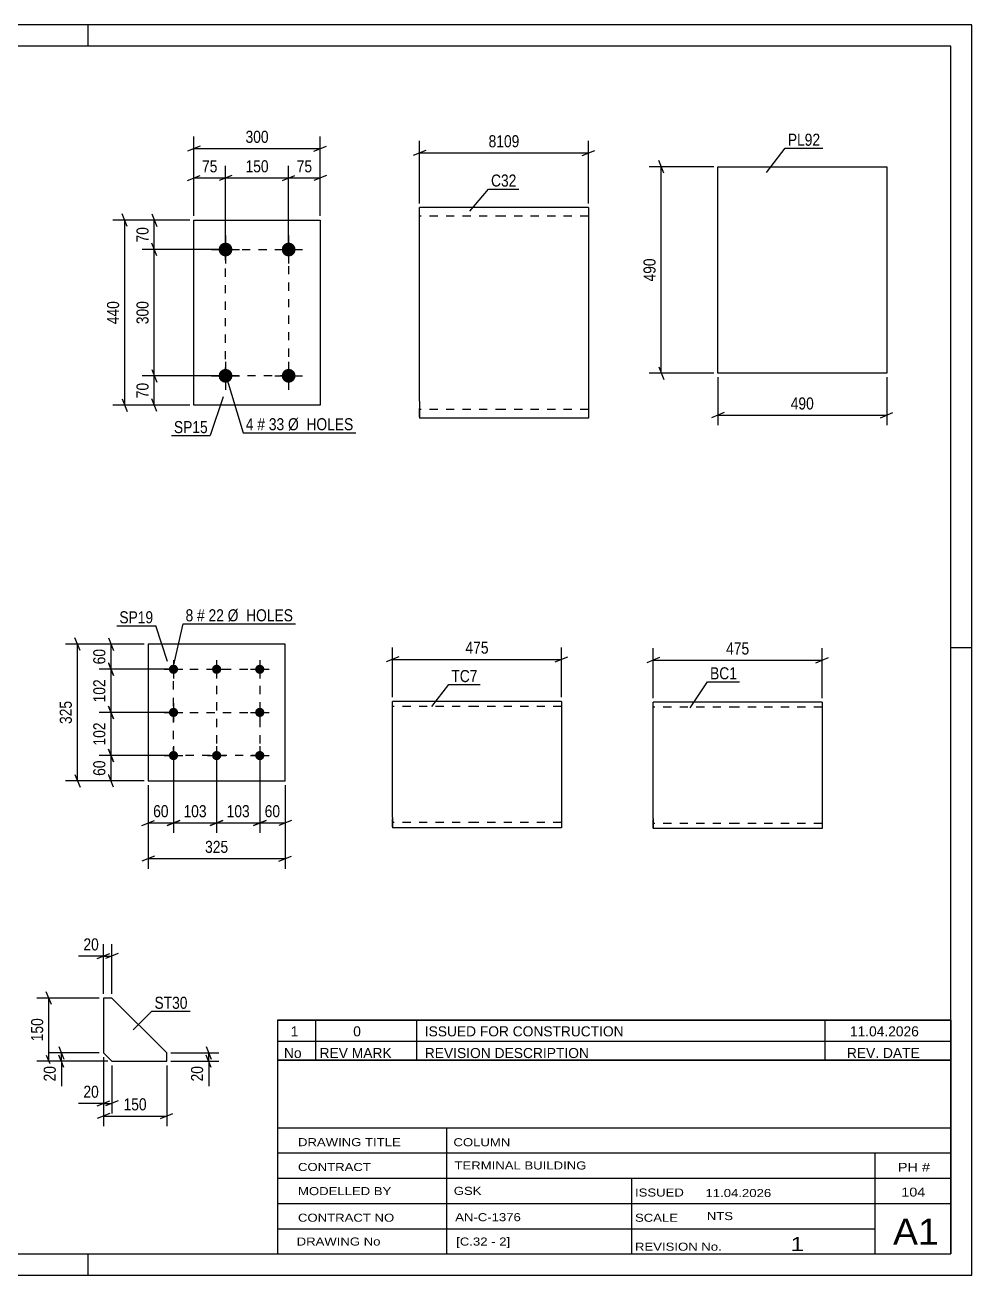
# Model space of a CAD drawing. Header units: millimetres. Extents: x 0 to 420, y 0 to 297.
# Drawn here: x 195 to 420, y 0 to 297 of the extents above; entities that cross this region are included whole.
import ezdxf

# ---------------------------------------------------------------- set-up
doc = ezdxf.new("R2010")
doc.units = ezdxf.units.MM
doc.linetypes.add('DXK_LINE_DOT2', pattern=[3.9198, 1.9599, -1.9599])
doc.styles.add('Arial Narrow', font='ARIALN.TTF', dxfattribs={"height": 0.2})

# ---------------------------------------------------------------- blocks, each defined once
blk = doc.blocks.new('Unknown-348436361-1134')
at = {"color": 5, "linetype": 'Continuous'}
for p, q in [((420, 297), (0, 297)), ((210, 292), (210, 297)), ((420, 0), (420, 297)), ((415, 292), (5, 292)), ((415, 5), (415, 292)), ((420, 149), (415, 149)), ((5, 5), (415, 5)), ((210, 0), (210, 5)), ((0, 0), (420, 0))]:
    blk.add_line(p, q, dxfattribs=at)
blk = doc.blocks.new('Part-348436361-5844 - 5843')
at = {"color": 2, "linetype": 'Continuous'}
for p, q in [((359.63, 214.3), (359.63, 263.3)), ((359.63, 263.3), (379.63, 263.3)), ((379.73, 263.3), (399.73, 263.3)), ((399.73, 263.3), (399.73, 214.3)), ((379.63, 214.3), (359.63, 214.3)), ((399.73, 214.3), (379.73, 214.3))]:
    blk.add_line(p, q, dxfattribs=at)
blk = doc.blocks.new('Part-348436361-5747 - 5746')
at = {"color": 2, "linetype": 'Continuous'}
for p, q in [((302.36, 136.28), (282.36, 136.28)), ((282.36, 108.68), (282.36, 136.28)), ((322.46, 136.28), (302.46, 136.28)), ((322.46, 136.28), (322.46, 106.28)), ((282.36, 108.68), (282.36, 106.28)), ((302.36, 106.28), (282.36, 106.28)), ((322.46, 106.28), (302.46, 106.28))]:
    blk.add_line(p, q, dxfattribs=at)
at = {"color": 7, "linetype": 'DXK_LINE_DOT2'}
for p, q in [((302.36, 135.08), (282.36, 135.08)), ((322.46, 135.08), (302.46, 135.08)), ((282.36, 106.46), (282.36, 108.68)), ((282.36, 107.48), (282.36, 107.57)), ((302.36, 107.48), (282.36, 107.48)), ((322.46, 107.48), (302.46, 107.48)), ((322.46, 107.48), (322.46, 107.57))]:
    blk.add_line(p, q, dxfattribs=at)
blk = doc.blocks.new('Part-348436361-5755 - 5754')
at = {"color": 2, "linetype": 'Continuous'}
for p, q in [((364.28, 136.08), (344.28, 136.08)), ((344.28, 108.48), (344.28, 136.08)), ((384.38, 136.08), (364.38, 136.08)), ((384.38, 136.08), (384.38, 106.08)), ((344.28, 108.48), (344.28, 106.08)), ((364.28, 106.08), (344.28, 106.08)), ((384.38, 106.08), (364.38, 106.08))]:
    blk.add_line(p, q, dxfattribs=at)
at = {"color": 7, "linetype": 'DXK_LINE_DOT2'}
for p, q in [((364.28, 134.88), (344.28, 134.88)), ((384.38, 134.88), (364.38, 134.88)), ((344.28, 106.26), (344.28, 108.48)), ((344.28, 107.28), (344.28, 107.37)), ((364.28, 107.28), (344.28, 107.28)), ((384.38, 107.28), (364.38, 107.28)), ((384.38, 107.28), (384.38, 107.37))]:
    blk.add_line(p, q, dxfattribs=at)
blk = doc.blocks.new('Part-348436361-5817 - 5816')
at = {"color": 2, "linetype": 'Continuous'}
for p, q in [((215.68, 65.77), (213.68, 65.77)), ((213.68, 65.77), (213.68, 52.77)), ((228.68, 52.77), (215.68, 65.77)), ((213.68, 52.77), (215.68, 50.77)), ((215.68, 50.77), (228.68, 50.77)), ((228.68, 50.77), (228.68, 52.77))]:
    blk.add_line(p, q, dxfattribs=at)
blk = doc.blocks.new('Part-348436361-5833 - 5832')
at = {"color": 2, "linetype": 'Continuous'}
for p, q in [((224.3, 149.92), (224.3, 117.42)), ((256.8, 149.92), (224.3, 149.92)), ((256.8, 117.42), (256.8, 149.92)), ((224.3, 117.42), (256.8, 117.42))]:
    blk.add_line(p, q, dxfattribs=at)
blk = doc.blocks.new('Bolt-348436361-5834 - 5832')
at = {"linetype": 'Continuous'}
for points in [[(230.3, 145.02, -1), (230.3, 142.82, -1)], [(240.55, 145.02, -1), (240.55, 142.82, -1)], [(250.8, 145.02, -1), (250.8, 142.82, -1)], [(230.3, 134.77, -1), (230.3, 132.57, -1)], [(250.8, 134.77, -1), (250.8, 132.57, -1)], [(230.3, 124.52, -1), (230.3, 122.32, -1)], [(240.55, 124.52, -1), (240.55, 122.32, -1)], [(250.8, 124.52, -1), (250.8, 122.32, -1)]]:
    blk.add_hatch(color=1, dxfattribs=at).paths.add_polyline_path(points)
at = {"color": 1, "linetype": 'Continuous'}
for p, q in [((230.3, 146.12), (230.3, 141.72)), ((240.55, 146.12), (240.55, 141.72)), ((250.8, 146.12), (250.8, 141.72)), ((228.1, 143.92), (232.5, 143.92)), ((238.35, 143.92), (242.75, 143.92)), ((248.6, 143.92), (253, 143.92)), ((228.1, 133.67), (232.5, 133.67)), ((230.3, 135.87), (230.3, 131.47)), ((248.6, 133.67), (253, 133.67)), ((250.8, 135.87), (250.8, 131.47)), ((230.3, 125.62), (230.3, 121.22)), ((240.55, 125.62), (240.55, 121.22)), ((250.8, 125.62), (250.8, 121.22)), ((228.1, 123.42), (232.5, 123.42)), ((238.35, 123.42), (242.75, 123.42)), ((248.6, 123.42), (253, 123.42))]:
    blk.add_line(p, q, dxfattribs=at)
blk = doc.blocks.new('Part-348436361-5851 - 5850')
at = {"color": 2, "linetype": 'Continuous'}
for p, q in [((235.16, 206.65), (235.16, 250.65)), ((235.16, 250.65), (265.16, 250.65)), ((265.16, 250.65), (265.16, 206.65)), ((265.16, 206.65), (235.16, 206.65))]:
    blk.add_line(p, q, dxfattribs=at)
blk = doc.blocks.new('Bolt-348436361-5852 - 5850')
at = {"linetype": 'Continuous'}
for points in [[(242.66, 245.3, -1), (242.66, 242, -1)], [(257.66, 245.3, -1), (257.66, 242, -1)], [(242.66, 215.3, -1), (242.66, 212, -1)], [(257.66, 215.3, -1), (257.66, 212, -1)]]:
    blk.add_hatch(color=1, dxfattribs=at).paths.add_polyline_path(points)
at = {"color": 1, "linetype": 'Continuous'}
for p, q in [((242.66, 246.95), (242.66, 240.35)), ((257.66, 246.95), (257.66, 240.35)), ((239.36, 243.65), (245.96, 243.65)), ((254.36, 243.65), (260.96, 243.65)), ((242.66, 216.95), (242.66, 210.35)), ((257.66, 216.95), (257.66, 210.35)), ((239.36, 213.65), (245.96, 213.65)), ((254.36, 213.65), (260.96, 213.65))]:
    blk.add_line(p, q, dxfattribs=at)
blk = doc.blocks.new('Part-348436361-5867 - 5866')
at = {"color": 2, "linetype": 'Continuous'}
for p, q in [((308.77, 253.61), (288.77, 253.61)), ((288.77, 207.61), (288.77, 253.61)), ((328.87, 253.61), (308.87, 253.61)), ((328.87, 253.61), (328.87, 203.61)), ((288.77, 207.61), (288.77, 203.61)), ((308.77, 203.61), (288.77, 203.61)), ((328.87, 203.61), (308.87, 203.61))]:
    blk.add_line(p, q, dxfattribs=at)
at = {"color": 7, "linetype": 'DXK_LINE_DOT2'}
for p, q in [((308.77, 251.61), (288.77, 251.61)), ((328.87, 251.61), (308.87, 251.61)), ((288.77, 203.92), (288.77, 207.61)), ((308.77, 205.61), (288.77, 205.61)), ((328.87, 205.61), (308.87, 205.61))]:
    blk.add_line(p, q, dxfattribs=at)
blk = doc.blocks.new('Rectangle-348436361-7155 - 5832')
at = {"color": 1, "linetype": 'DXK_LINE_DOT2'}
blk.add_lwpolyline([(230.3, 143.92), (250.8, 143.92), (250.8, 123.42), (230.3, 123.42), (230.3, 143.92)], close=True, dxfattribs=at)
blk = doc.blocks.new('Rectangle-348436361-7213 - 5850')
at = {"color": 1, "linetype": 'DXK_LINE_DOT2'}
blk.add_lwpolyline([(242.66, 243.65), (257.66, 243.65), (257.66, 213.65), (242.66, 213.65), (242.66, 243.65)], close=True, dxfattribs=at)
blk = doc.blocks.new('Line-348436361-7165 - 5832')
at = {"color": 1, "linetype": 'DXK_LINE_DOT2'}
blk.add_line((230.3, 133.67), (250.8, 133.67), dxfattribs=at)
blk = doc.blocks.new('Line-348436361-7172 - 5832')
at = {"color": 1, "linetype": 'DXK_LINE_DOT2'}
blk.add_line((240.55, 143.92), (240.55, 123.42), dxfattribs=at)
blk = doc.blocks.new('StraightDimension-348436361-6128 - 5843')
at = {"color": 7, "linetype": 'Continuous'}
for p, q in [((359.63, 213.3), (359.63, 201.9)), ((399.73, 213.3), (399.73, 201.9)), ((361.13, 204.9), (358.13, 203.7)), ((359.63, 204.3), (399.73, 204.3)), ((398.23, 203.7), (401.23, 204.9))]:
    blk.add_line(p, q, dxfattribs=at)
at = {"color": 0}
blk.add_wipeout([(383.02, 205.05), (383.02, 209.25), (376.34, 209.25), (376.34, 205.05)], dxfattribs=at)
at = {"color": 3, "style": 'Arial Narrow'}
blk.add_text('490', height=2.863, dxfattribs=at).set_placement((376.94, 205.65))
blk = doc.blocks.new('StraightDimension-348436361-6124 - 5843')
at = {"color": 7, "linetype": 'Continuous'}
for p, q in [((346.78, 261.8), (345.58, 264.8)), ((358.63, 263.3), (343.33, 263.3)), ((346.18, 214.3), (346.18, 263.3)), ((358.63, 214.3), (343.33, 214.3)), ((345.58, 215.8), (346.78, 212.8))]:
    blk.add_line(p, q, dxfattribs=at)
at = {"color": 0}
blk.add_wipeout([(345.43, 242.15), (341.23, 242.15), (341.23, 235.46), (345.43, 235.46)], dxfattribs=at)
at = {"color": 3, "style": 'Arial Narrow'}
blk.add_text('490', height=2.863, rotation=90.0002, dxfattribs=at).set_placement((344.83, 236.06))
blk = doc.blocks.new('StraightDimension-348436361-5896 - 5746')
at = {"color": 7, "linetype": 'Continuous'}
for p, q in [((282.36, 137.28), (282.36, 149.13)), ((322.46, 137.28), (322.46, 149.13)), ((283.86, 146.88), (280.86, 145.68)), ((282.36, 146.28), (322.46, 146.28)), ((320.96, 145.68), (323.96, 146.88))]:
    blk.add_line(p, q, dxfattribs=at)
at = {"color": 0}
blk.add_wipeout([(305.75, 147.03), (305.75, 151.23), (299.07, 151.23), (299.07, 147.03)], dxfattribs=at)
at = {"color": 3, "style": 'Arial Narrow'}
blk.add_text('475', height=2.863, dxfattribs=at).set_placement((299.67, 147.63))
blk = doc.blocks.new('StraightDimension-348436361-5900 - 5754')
at = {"color": 7, "linetype": 'Continuous'}
for p, q in [((344.28, 137.08), (344.28, 148.93)), ((384.38, 137.08), (384.38, 148.93)), ((345.78, 146.68), (342.78, 145.48)), ((344.28, 146.08), (384.38, 146.08)), ((382.88, 145.48), (385.88, 146.68))]:
    blk.add_line(p, q, dxfattribs=at)
at = {"color": 0}
blk.add_wipeout([(367.68, 146.83), (367.68, 151.03), (360.99, 151.03), (360.99, 146.83)], dxfattribs=at)
at = {"color": 3, "style": 'Arial Narrow'}
blk.add_text('475', height=2.863, dxfattribs=at).set_placement((361.59, 147.43))
blk = doc.blocks.new('StraightDimension-348436361-6076 - 5816')
at = {"color": 7, "linetype": 'Continuous'}
for p, q in [((213.68, 51.77), (213.68, 35.37)), ((228.68, 49.77), (228.68, 35.37)), ((215.18, 38.37), (212.18, 37.17)), ((213.68, 37.77), (228.68, 37.77)), ((227.18, 37.17), (230.18, 38.37))]:
    blk.add_line(p, q, dxfattribs=at)
at = {"color": 0}
blk.add_wipeout([(224.52, 38.52), (224.52, 42.72), (217.84, 42.72), (217.84, 38.52)], dxfattribs=at)
at = {"color": 3, "style": 'Arial Narrow'}
blk.add_text('150', height=2.863, dxfattribs=at).set_placement((218.44, 39.12))
blk = doc.blocks.new('StraightDimension-348436361-6068 - 5816')
at = {"color": 7, "linetype": 'Continuous'}
for p, q in [((238.08, 54.27), (239.28, 51.27)), ((229.68, 52.77), (241.08, 52.77)), ((229.68, 50.77), (241.08, 50.77)), ((239.28, 49.27), (238.08, 52.27)), ((238.68, 50.77), (238.68, 52.77))]:
    blk.add_line(p, q, dxfattribs=at)
at = {"color": 0}
blk.add_wipeout([(237.93, 50.24), (233.73, 50.24), (233.73, 45.39), (237.93, 45.39)], dxfattribs=at)
at = {"color": 7, "linetype": 'Continuous'}
blk.add_line((238.68, 50.77), (238.68, 44.86), dxfattribs=at)
blk.add_line((238.68, 50.77), (238.68, 44.86), dxfattribs=at)
at = {"color": 3, "style": 'Arial Narrow'}
blk.add_text('20', height=2.863, rotation=90.0002, dxfattribs=at).set_placement((237.33, 45.99))
blk = doc.blocks.new('StraightDimension-348436361-6060 - 5816')
at = {"color": 7, "linetype": 'Continuous'}
for p, q in [((213.68, 66.77), (213.68, 78.62)), ((215.68, 66.77), (215.68, 78.62)), ((212.18, 75.17), (215.18, 76.37)), ((213.68, 75.77), (215.68, 75.77)), ((217.18, 76.37), (214.18, 75.17))]:
    blk.add_line(p, q, dxfattribs=at)
at = {"color": 0}
blk.add_wipeout([(213.15, 76.52), (213.15, 80.72), (208.3, 80.72), (208.3, 76.52)], dxfattribs=at)
at = {"color": 7, "linetype": 'Continuous'}
blk.add_line((213.68, 75.77), (207.77, 75.77), dxfattribs=at)
blk.add_line((213.68, 75.77), (207.77, 75.77), dxfattribs=at)
at = {"color": 3, "style": 'Arial Narrow'}
blk.add_text('20', height=2.863, dxfattribs=at).set_placement((208.9, 77.12))
blk = doc.blocks.new('StraightDimension-348436361-6080 - 5816')
at = {"color": 7, "linetype": 'Continuous'}
for p, q in [((212.68, 65.77), (197.83, 65.77)), ((201.28, 64.27), (200.08, 67.27)), ((200.68, 50.77), (200.68, 65.77)), ((214.68, 50.77), (197.83, 50.77)), ((200.08, 52.27), (201.28, 49.27))]:
    blk.add_line(p, q, dxfattribs=at)
at = {"color": 0}
blk.add_wipeout([(199.93, 61.61), (195.73, 61.61), (195.73, 54.93), (199.93, 54.93)], dxfattribs=at)
at = {"color": 3, "style": 'Arial Narrow'}
blk.add_text('150', height=2.863, rotation=90.0002, dxfattribs=at).set_placement((199.33, 55.53))
blk = doc.blocks.new('StraightDimension-348436361-6072 - 5816')
at = {"color": 7, "linetype": 'Continuous'}
for p, q in [((203.08, 54.27), (204.28, 51.27)), ((212.68, 52.77), (200.83, 52.77)), ((214.68, 50.77), (200.83, 50.77)), ((204.28, 49.27), (203.08, 52.27)), ((203.68, 50.77), (203.68, 52.77))]:
    blk.add_line(p, q, dxfattribs=at)
at = {"color": 0}
blk.add_wipeout([(202.93, 50.24), (198.73, 50.24), (198.73, 45.39), (202.93, 45.39)], dxfattribs=at)
at = {"color": 7, "linetype": 'Continuous'}
blk.add_line((203.68, 50.77), (203.68, 44.86), dxfattribs=at)
blk.add_line((203.68, 50.77), (203.68, 44.86), dxfattribs=at)
at = {"color": 3, "style": 'Arial Narrow'}
blk.add_text('20', height=2.863, rotation=90.0002, dxfattribs=at).set_placement((202.33, 45.99))
blk = doc.blocks.new('StraightDimension-348436361-6064 - 5816')
at = {"color": 7, "linetype": 'Continuous'}
for p, q in [((213.68, 51.77), (213.68, 38.37)), ((215.68, 49.77), (215.68, 38.37)), ((212.18, 40.17), (215.18, 41.37)), ((213.68, 40.77), (215.68, 40.77)), ((217.18, 41.37), (214.18, 40.17))]:
    blk.add_line(p, q, dxfattribs=at)
at = {"color": 0}
blk.add_wipeout([(213.15, 41.52), (213.15, 45.72), (208.3, 45.72), (208.3, 41.52)], dxfattribs=at)
at = {"color": 7, "linetype": 'Continuous'}
blk.add_line((213.68, 40.77), (207.77, 40.77), dxfattribs=at)
blk.add_line((213.68, 40.77), (207.77, 40.77), dxfattribs=at)
at = {"color": 3, "style": 'Arial Narrow'}
blk.add_text('20', height=2.863, dxfattribs=at).set_placement((208.9, 42.12))
blk = doc.blocks.new('StraightDimension-348436361-6084 - 5832')
at = {"color": 7, "linetype": 'Continuous'}
for p, q in [((223.3, 149.92), (212.61, 149.92)), ((214.86, 151.42), (216.06, 148.42)), ((215.46, 143.92), (215.46, 149.92)), ((229.3, 143.92), (212.61, 143.92)), ((216.06, 142.42), (214.86, 145.42))]:
    blk.add_line(p, q, dxfattribs=at)
at = {"color": 0}
blk.add_wipeout([(214.71, 149.34), (210.51, 149.34), (210.51, 144.49), (214.71, 144.49)], dxfattribs=at)
at = {"color": 3, "style": 'Arial Narrow'}
blk.add_text('60', height=2.863, rotation=90.0002, dxfattribs=at).set_placement((214.11, 145.09))
blk = doc.blocks.new('StraightDimension-348436361-6100 - 5832')
at = {"color": 7, "linetype": 'Continuous'}
for p, q in [((223.3, 149.92), (204.64, 149.92)), ((208.09, 148.42), (206.89, 151.42)), ((207.49, 117.42), (207.49, 149.92)), ((206.89, 118.92), (208.09, 115.92)), ((223.3, 117.42), (204.64, 117.42))]:
    blk.add_line(p, q, dxfattribs=at)
at = {"color": 0}
blk.add_wipeout([(206.74, 137.01), (202.54, 137.01), (202.54, 130.32), (206.74, 130.32)], dxfattribs=at)
at = {"color": 3, "style": 'Arial Narrow'}
blk.add_text('325', height=2.863, rotation=90.0002, dxfattribs=at).set_placement((206.14, 130.92))
blk = doc.blocks.new('StraightDimension-348436361-6087 - 5832')
at = {"color": 7, "linetype": 'Continuous'}
for p, q in [((214.86, 124.92), (216.06, 121.92)), ((229.3, 123.42), (212.61, 123.42)), ((215.46, 117.42), (215.46, 123.42)), ((216.06, 115.92), (214.86, 118.92)), ((223.3, 117.42), (212.61, 117.42))]:
    blk.add_line(p, q, dxfattribs=at)
at = {"color": 0}
blk.add_wipeout([(214.71, 122.84), (210.51, 122.84), (210.51, 117.99), (214.71, 117.99)], dxfattribs=at)
at = {"color": 3, "style": 'Arial Narrow'}
blk.add_text('60', height=2.863, rotation=90.0002, dxfattribs=at).set_placement((214.11, 118.59))
blk = doc.blocks.new('StraightDimension-348436361-6104 - 5832')
at = {"color": 7, "linetype": 'Continuous'}
for p, q in [((250.8, 122.42), (250.8, 105.02)), ((256.8, 116.42), (256.8, 105.02)), ((249.3, 106.82), (252.3, 108.02)), ((250.8, 107.42), (256.8, 107.42)), ((258.3, 108.02), (255.3, 106.82))]:
    blk.add_line(p, q, dxfattribs=at)
at = {"color": 0}
blk.add_wipeout([(256.23, 108.17), (256.23, 112.37), (251.37, 112.37), (251.37, 108.17)], dxfattribs=at)
at = {"color": 3, "style": 'Arial Narrow'}
blk.add_text('60', height=2.863, dxfattribs=at).set_placement((251.97, 108.77))
blk = doc.blocks.new('StraightDimension-348436361-8131 - 5832')
at = {"color": 7, "linetype": 'Continuous'}
for p, q in [((240.55, 122.42), (240.55, 105.02)), ((250.8, 122.42), (250.8, 105.02)), ((239.05, 106.82), (242.05, 108.02)), ((240.55, 107.42), (250.8, 107.42)), ((252.3, 108.02), (249.3, 106.82))]:
    blk.add_line(p, q, dxfattribs=at)
at = {"color": 0}
blk.add_wipeout([(249.02, 108.17), (249.02, 112.37), (242.33, 112.37), (242.33, 108.17)], dxfattribs=at)
at = {"color": 3, "style": 'Arial Narrow'}
blk.add_text('103', height=2.863, dxfattribs=at).set_placement((242.93, 108.77))
blk = doc.blocks.new('StraightDimension-348436361-6107 - 5832')
at = {"color": 7, "linetype": 'Continuous'}
for p, q in [((230.3, 122.42), (230.3, 105.02)), ((224.3, 116.42), (224.3, 105.02)), ((222.8, 106.82), (225.8, 108.02)), ((224.3, 107.42), (230.3, 107.42)), ((231.8, 108.02), (228.8, 106.82))]:
    blk.add_line(p, q, dxfattribs=at)
at = {"color": 0}
blk.add_wipeout([(229.73, 108.17), (229.73, 112.37), (224.87, 112.37), (224.87, 108.17)], dxfattribs=at)
at = {"color": 3, "style": 'Arial Narrow'}
blk.add_text('60', height=2.863, dxfattribs=at).set_placement((225.47, 108.77))
blk = doc.blocks.new('StraightDimension-348436361-6120 - 5832')
at = {"color": 7, "linetype": 'Continuous'}
for p, q in [((224.3, 116.42), (224.3, 96.54)), ((256.8, 116.42), (256.8, 96.54)), ((225.8, 99.54), (222.8, 98.34)), ((224.3, 98.94), (256.8, 98.94)), ((255.3, 98.34), (258.3, 99.54))]:
    blk.add_line(p, q, dxfattribs=at)
at = {"color": 0}
blk.add_wipeout([(243.89, 99.69), (243.89, 103.89), (237.21, 103.89), (237.21, 99.69)], dxfattribs=at)
at = {"color": 3, "style": 'Arial Narrow'}
blk.add_text('325', height=2.863, dxfattribs=at).set_placement((237.81, 100.29))
blk = doc.blocks.new('StraightDimension-348436361-8125 - 5832')
at = {"color": 7, "linetype": 'Continuous'}
for p, q in [((229.3, 133.67), (212.61, 133.67)), ((214.86, 135.17), (216.06, 132.17)), ((215.46, 123.42), (215.46, 133.67)), ((216.06, 121.92), (214.86, 124.92)), ((229.3, 123.42), (212.61, 123.42))]:
    blk.add_line(p, q, dxfattribs=at)
at = {"color": 0}
blk.add_wipeout([(214.71, 131.88), (210.51, 131.88), (210.51, 125.2), (214.71, 125.2)], dxfattribs=at)
at = {"color": 3, "style": 'Arial Narrow'}
blk.add_text('102', height=2.863, rotation=90.0002, dxfattribs=at).set_placement((214.11, 125.8))
blk = doc.blocks.new('StraightDimension-348436361-8127 - 5832')
at = {"color": 7, "linetype": 'Continuous'}
for p, q in [((229.3, 143.92), (212.61, 143.92)), ((214.86, 145.42), (216.06, 142.42)), ((215.46, 133.67), (215.46, 143.92)), ((229.3, 133.67), (212.61, 133.67)), ((216.06, 132.17), (214.86, 135.17))]:
    blk.add_line(p, q, dxfattribs=at)
at = {"color": 0}
blk.add_wipeout([(214.71, 142.13), (210.51, 142.13), (210.51, 135.45), (214.71, 135.45)], dxfattribs=at)
at = {"color": 3, "style": 'Arial Narrow'}
blk.add_text('102', height=2.863, rotation=90.0002, dxfattribs=at).set_placement((214.11, 136.05))
blk = doc.blocks.new('StraightDimension-348436361-8129 - 5832')
at = {"color": 7, "linetype": 'Continuous'}
for p, q in [((230.3, 122.42), (230.3, 105.02)), ((240.55, 122.42), (240.55, 105.02)), ((228.8, 106.82), (231.8, 108.02)), ((230.3, 107.42), (240.55, 107.42)), ((242.05, 108.02), (239.05, 106.82))]:
    blk.add_line(p, q, dxfattribs=at)
at = {"color": 0}
blk.add_wipeout([(238.77, 108.17), (238.77, 112.37), (232.08, 112.37), (232.08, 108.17)], dxfattribs=at)
at = {"color": 3, "style": 'Arial Narrow'}
blk.add_text('103', height=2.863, dxfattribs=at).set_placement((232.68, 108.77))
blk = doc.blocks.new('StraightDimension-348436361-6132 - 5850')
at = {"color": 7, "linetype": 'Continuous'}
for p, q in [((234.16, 250.65), (222.87, 250.65)), ((225.12, 252.15), (226.32, 249.15)), ((225.72, 243.65), (225.72, 250.65)), ((241.66, 243.65), (222.87, 243.65)), ((226.32, 242.15), (225.12, 245.15))]:
    blk.add_line(p, q, dxfattribs=at)
at = {"color": 0}
blk.add_wipeout([(224.97, 249.58), (220.77, 249.58), (220.77, 244.72), (224.97, 244.72)], dxfattribs=at)
at = {"color": 3, "style": 'Arial Narrow'}
blk.add_text('70', height=2.863, rotation=90.0002, dxfattribs=at).set_placement((224.37, 245.32))
blk = doc.blocks.new('StraightDimension-348436361-6133 - 5850')
at = {"color": 7, "linetype": 'Continuous'}
for p, q in [((241.66, 243.65), (222.87, 243.65)), ((226.32, 242.15), (225.12, 245.15)), ((225.72, 213.65), (225.72, 243.65)), ((225.12, 215.15), (226.32, 212.15)), ((241.66, 213.65), (222.87, 213.65))]:
    blk.add_line(p, q, dxfattribs=at)
at = {"color": 0}
blk.add_wipeout([(224.97, 231.99), (220.77, 231.99), (220.77, 225.31), (224.97, 225.31)], dxfattribs=at)
at = {"color": 3, "style": 'Arial Narrow'}
blk.add_text('300', height=2.863, rotation=90.0002, dxfattribs=at).set_placement((224.37, 225.91))
blk = doc.blocks.new('StraightDimension-348436361-6134 - 5850')
at = {"color": 7, "linetype": 'Continuous'}
for p, q in [((225.12, 215.15), (226.32, 212.15)), ((241.66, 213.65), (222.87, 213.65)), ((225.72, 206.65), (225.72, 213.65)), ((226.32, 205.15), (225.12, 208.15)), ((234.16, 206.65), (222.87, 206.65))]:
    blk.add_line(p, q, dxfattribs=at)
at = {"color": 0}
blk.add_wipeout([(224.97, 212.58), (220.77, 212.58), (220.77, 207.72), (224.97, 207.72)], dxfattribs=at)
at = {"color": 3, "style": 'Arial Narrow'}
blk.add_text('70', height=2.863, rotation=90.0002, dxfattribs=at).set_placement((224.37, 208.32))
blk = doc.blocks.new('StraightDimension-348436361-6144 - 5850')
at = {"color": 7, "linetype": 'Continuous'}
for p, q in [((234.16, 250.65), (215.87, 250.65)), ((219.32, 249.15), (218.12, 252.15)), ((218.72, 206.65), (218.72, 250.65)), ((218.12, 208.15), (219.32, 205.15)), ((234.16, 206.65), (215.87, 206.65))]:
    blk.add_line(p, q, dxfattribs=at)
at = {"color": 0}
blk.add_wipeout([(217.97, 231.99), (213.77, 231.99), (213.77, 225.31), (217.97, 225.31)], dxfattribs=at)
at = {"color": 3, "style": 'Arial Narrow'}
blk.add_text('440', height=2.863, rotation=90.0002, dxfattribs=at).set_placement((217.37, 225.91))
blk = doc.blocks.new('StraightDimension-348436361-6148 - 5850')
at = {"color": 7, "linetype": 'Continuous'}
for p, q in [((257.66, 244.65), (257.66, 263.5)), ((265.16, 251.65), (265.16, 263.5)), ((256.16, 260.05), (259.16, 261.25)), ((257.66, 260.65), (265.16, 260.65)), ((266.66, 261.25), (263.66, 260.05))]:
    blk.add_line(p, q, dxfattribs=at)
at = {"color": 0}
blk.add_wipeout([(263.84, 261.4), (263.84, 265.6), (258.98, 265.6), (258.98, 261.4)], dxfattribs=at)
at = {"color": 3, "style": 'Arial Narrow'}
blk.add_text('75', height=2.863, dxfattribs=at).set_placement((259.58, 262))
blk = doc.blocks.new('StraightDimension-348436361-6149 - 5850')
at = {"color": 7, "linetype": 'Continuous'}
for p, q in [((242.66, 244.65), (242.66, 263.5)), ((257.66, 244.65), (257.66, 263.5)), ((244.16, 261.25), (241.16, 260.05)), ((242.66, 260.65), (257.66, 260.65)), ((256.16, 260.05), (259.16, 261.25))]:
    blk.add_line(p, q, dxfattribs=at)
at = {"color": 0}
blk.add_wipeout([(253.5, 261.4), (253.5, 265.6), (246.82, 265.6), (246.82, 261.4)], dxfattribs=at)
at = {"color": 3, "style": 'Arial Narrow'}
blk.add_text('150', height=2.863, dxfattribs=at).set_placement((247.42, 262))
blk = doc.blocks.new('StraightDimension-348436361-6150 - 5850')
at = {"color": 7, "linetype": 'Continuous'}
for p, q in [((235.16, 251.65), (235.16, 263.5)), ((242.66, 244.65), (242.66, 263.5)), ((233.66, 260.05), (236.66, 261.25)), ((235.16, 260.65), (242.66, 260.65)), ((244.16, 261.25), (241.16, 260.05))]:
    blk.add_line(p, q, dxfattribs=at)
at = {"color": 0}
blk.add_wipeout([(241.34, 261.4), (241.34, 265.6), (236.48, 265.6), (236.48, 261.4)], dxfattribs=at)
at = {"color": 3, "style": 'Arial Narrow'}
blk.add_text('75', height=2.863, dxfattribs=at).set_placement((237.08, 262))
blk = doc.blocks.new('StraightDimension-348436361-6160 - 5850')
at = {"color": 7, "linetype": 'Continuous'}
for p, q in [((235.16, 251.65), (235.16, 270.5)), ((265.16, 251.65), (265.16, 270.5)), ((236.66, 268.25), (233.66, 267.05)), ((235.16, 267.65), (265.16, 267.65)), ((263.66, 267.05), (266.66, 268.25))]:
    blk.add_line(p, q, dxfattribs=at)
at = {"color": 0}
blk.add_wipeout([(253.5, 268.4), (253.5, 272.6), (246.82, 272.6), (246.82, 268.4)], dxfattribs=at)
at = {"color": 3, "style": 'Arial Narrow'}
blk.add_text('300', height=2.863, dxfattribs=at).set_placement((247.42, 269))
blk = doc.blocks.new('StraightDimension-348436361-6208 - 5866')
at = {"color": 7, "linetype": 'Continuous'}
for p, q in [((288.77, 254.61), (288.77, 269.45)), ((328.87, 254.61), (328.87, 269.45)), ((290.27, 267.2), (287.27, 266)), ((288.77, 266.6), (328.87, 266.6)), ((327.37, 266), (330.37, 267.2))]:
    blk.add_line(p, q, dxfattribs=at)
at = {"color": 0}
blk.add_wipeout([(313.07, 267.35), (313.07, 271.55), (304.56, 271.55), (304.56, 267.35)], dxfattribs=at)
at = {"color": 3, "style": 'Arial Narrow'}
blk.add_text('8109', height=2.863, dxfattribs=at).set_placement((305.16, 267.95))
blk = doc.blocks.new('Mark-348436361-6245 - 5843')
at = {"color": 0}
blk.add_wipeout([(383.93, 268.31), (383.93, 271.31), (376.25, 271.31), (376.25, 268.31)], dxfattribs=at)
blk.add_wipeout([(383.93, 268.31), (383.93, 271.31), (376.25, 271.31), (376.25, 268.31)], dxfattribs=at)
at = {"color": 30, "linetype": 'Continuous'}
for p, q in [((371.17, 261.95), (375.65, 267.71)), ((375.65, 267.71), (384.53, 267.71))]:
    blk.add_line(p, q, dxfattribs=at)
at = {"color": 3, "style": 'Arial Narrow'}
blk.add_text('PL92', height=2.863, dxfattribs=at).set_placement((376.25, 268.31))
blk = doc.blocks.new('Unknown-348436361-8234')
at = {"color": 7, "linetype": 'Continuous'}
for p, q in [((255, 60.55), (415, 60.55)), ((415, 60.55), (255, 60.55)), ((255, 60.55), (255, 55.55)), ((264, 60.55), (264, 55.55)), ((288, 60.55), (288, 55.55)), ((385, 60.55), (385, 55.55)), ((415, 60.55), (415, 55.55)), ((255, 55.55), (415, 55.55)), ((255, 55.55), (255, 51.05)), ((255, 55.55), (415, 55.55)), ((264, 55.55), (264, 51.05)), ((288, 55.55), (288, 51.05)), ((385, 55.55), (385, 51.05)), ((415, 55.55), (415, 51.05)), ((415, 51.05), (255, 51.05))]:
    blk.add_line(p, q, dxfattribs=at)
at = {"color": 7, "linetype": 'Continuous', "style": 'Arial Narrow'}
for s, height, width, p in [('1', 2.39, 1.196471, (258.16, 56.7)), ('0', 2.39, 1.196471, (273, 56.7)), ('ISSUED FOR CONSTRUCTION', 2.3861, 1.196471, (290, 56.7)), ('11.04.2026', 2.386, 1.196471, (391, 56.7)), ('No', 2.386, 1.2, (256.54, 51.55)), ('REV MARK', 2.386, 1.2, (265, 51.55)), ('REVISION DESCRIPTION', 2.3861, 1.2, (290, 51.55)), ('REV. DATE', 2.386, 1.2, (390.28, 51.55))]:
    blk.add_text(s, height=height, dxfattribs=dict(at, width=width)).set_placement(p)
blk = doc.blocks.new('Unknown-348436361-8233')
at = {"color": 7, "linetype": 'Continuous'}
for p, q in [((255, 51.05), (255, 5)), ((255, 51.05), (415, 51.05)), ((415, 51), (415, 5)), ((255, 35), (415, 35)), ((295.14, 35), (295.14, 5)), ((255, 29), (415, 29)), ((397, 5.05), (397, 29.05)), ((255, 23), (415, 23)), ((339.14, 23), (339.14, 5)), ((255, 17), (415, 17)), ((255, 11), (397, 11)), ((255, 5), (415, 5))]:
    blk.add_line(p, q, dxfattribs=at)
at = {"color": 7, "style": 'Arial Narrow'}
for s, height, width, p in [('DRAWING TITLE', 1.9089, 1.425378, (259.88, 30.61)), ('COLUMN', 1.909, 1.425378, (296.81, 30.59)), ('TERMINAL BUILDING', 1.9089, 1.425378, (297.06, 25.07)), ('CONTRACT', 1.909, 1.425378, (259.88, 24.71)), ('MODELLED BY', 1.9089, 1.425378, (259.88, 18.98)), ('GSK', 1.909, 1.425378, (296.88, 19.04)), ('ISSUED', 1.909, 1.425378, (339.94, 18.64)), ('11.04.2026', 1.909, 1.425378, (356.69, 18.52)), ('CONTRACT NO', 1.9089, 1.425378, (259.88, 12.66)), ('AN-C-1376', 1.909, 1.425378, (297.23, 12.78)), ('SCALE', 1.909, 1.425378, (339.94, 12.65)), ('A1', 6.204, 1.25, (401.24, 7.2)), ('DRAWING No', 1.909, 1.425378, (259.56, 7)), ('[C.32 - 2]', 1.909, 1.425378, (297.46, 6.99)), ('1', 3.34, 1.5, (376.91, 5.68)), ('REVISION No.', 1.9089, 1.425378, (339.94, 5.77))]:
    blk.add_text(s, height=height, dxfattribs=dict(at, width=width)).set_placement(p)
at = {"color": 7, "linetype": 'Continuous', "style": 'Arial Narrow'}
for s, height, width, p in [('PH #', 2.1, 1.42538, (402.4, 24.55)), ('104', 2.1, 1.42538, (403.19, 18.65)), ('NTS', 1.909, 1.425378, (357, 13.05))]:
    blk.add_text(s, height=height, dxfattribs=dict(at, width=width)).set_placement(p)
blk = doc.blocks.new('Mark-348436361-6211 - 5746')
at = {"color": 0}
blk.add_wipeout([(302.52, 140.88), (302.52, 143.88), (296.31, 143.88), (296.31, 140.88)], dxfattribs=at)
blk.add_wipeout([(302.52, 140.88), (302.52, 143.88), (296.31, 143.88), (296.31, 140.88)], dxfattribs=at)
at = {"color": 30, "linetype": 'Continuous'}
for p, q in [((291.69, 135.04), (295.71, 140.28)), ((295.71, 140.28), (303.12, 140.28))]:
    blk.add_line(p, q, dxfattribs=at)
at = {"color": 3, "style": 'Arial Narrow'}
blk.add_text('TC7', height=2.863, dxfattribs=at).set_placement((296.31, 140.88))
blk = doc.blocks.new('Mark-348436361-6214 - 5754')
at = {"color": 0}
blk.add_wipeout([(364.16, 141.53), (364.16, 144.53), (357.77, 144.53), (357.77, 141.53)], dxfattribs=at)
blk.add_wipeout([(364.16, 141.53), (364.16, 144.53), (357.77, 144.53), (357.77, 141.53)], dxfattribs=at)
at = {"color": 30, "linetype": 'Continuous'}
for p, q in [((353.07, 134.78), (357.17, 140.93)), ((357.17, 140.93), (364.76, 140.93))]:
    blk.add_line(p, q, dxfattribs=at)
at = {"color": 3, "style": 'Arial Narrow'}
blk.add_text('BC1', height=2.863, dxfattribs=at).set_placement((357.77, 141.53))
blk = doc.blocks.new('Mark-348436361-7916 - 5816')
at = {"color": 0}
blk.add_wipeout([(233.63, 63.25), (233.63, 66.25), (225.78, 66.25), (225.78, 63.25)], dxfattribs=at)
blk.add_wipeout([(233.63, 63.25), (233.63, 66.25), (225.78, 66.25), (225.78, 63.25)], dxfattribs=at)
at = {"color": 30, "linetype": 'Continuous'}
for p, q in [((220.75, 58.22), (225.18, 62.65)), ((225.18, 62.65), (234.23, 62.65))]:
    blk.add_line(p, q, dxfattribs=at)
at = {"color": 3, "style": 'Arial Narrow'}
blk.add_text('ST30', height=2.863, dxfattribs=at).set_placement((225.78, 63.25))
blk = doc.blocks.new('Mark-348436361-6244 - 5832')
at = {"color": 0}
blk.add_wipeout([(235, 155.31), (235, 158.31), (233.17, 158.31), (233.17, 155.31)], dxfattribs=at)
blk.add_wipeout([(235, 155.31), (235, 158.31), (233.17, 158.31), (233.17, 155.31)], dxfattribs=at)
at = {"color": 7, "linetype": 'Continuous'}
blk.add_line((230.12, 143.92), (232.57, 154.71), dxfattribs=at)
at = {"color": 0}
blk.add_wipeout([(237.72, 155.31), (237.72, 158.31), (235.9, 158.31), (235.9, 155.31)], dxfattribs=at)
blk.add_wipeout([(237.72, 155.31), (237.72, 158.31), (235.9, 158.31), (235.9, 155.31)], dxfattribs=at)
at = {"color": 3, "style": 'Arial Narrow'}
blk.add_text('8', height=2.86, dxfattribs=at).set_placement((233.17, 155.31))
at = {"color": 0}
blk.add_wipeout([(242.28, 155.31), (242.28, 158.31), (238.62, 158.31), (238.62, 155.31)], dxfattribs=at)
blk.add_wipeout([(242.28, 155.31), (242.28, 158.31), (238.62, 158.31), (238.62, 155.31)], dxfattribs=at)
at = {"color": 3, "style": 'Arial Narrow'}
blk.add_text('#', height=2.86, dxfattribs=at).set_placement((235.9, 155.31))
at = {"color": 0}
blk.add_wipeout([(258.71, 155.31), (258.71, 158.31), (243.18, 158.31), (243.18, 155.31)], dxfattribs=at)
blk.add_wipeout([(258.71, 155.31), (258.71, 158.31), (243.18, 158.31), (243.18, 155.31)], dxfattribs=at)
at = {"color": 7, "linetype": 'Continuous'}
blk.add_line((232.57, 154.71), (259.31, 154.71), dxfattribs=at)
at = {"color": 3, "style": 'Arial Narrow'}
for s, p in [('22', (238.62, 155.31)), ('Ø  HOLES', (243.18, 155.31))]:
    blk.add_text(s, height=2.863, dxfattribs=at).set_placement(p)
blk = doc.blocks.new('Mark-348436361-6241 - 5832')
at = {"color": 0}
blk.add_wipeout([(225.48, 154.84), (225.48, 157.84), (217.44, 157.84), (217.44, 154.84)], dxfattribs=at)
blk.add_wipeout([(225.48, 154.84), (225.48, 157.84), (217.44, 157.84), (217.44, 154.84)], dxfattribs=at)
at = {"color": 30, "linetype": 'Continuous'}
for p in [(216.84, 154.24), (228.86, 145.75)]:
    blk.add_line(p, (226.08, 154.24), dxfattribs=at)
at = {"color": 3, "style": 'Arial Narrow'}
blk.add_text('SP19', height=2.863, dxfattribs=at).set_placement((217.44, 154.84))
blk = doc.blocks.new('Mark-348436361-6248 - 5850')
at = {"color": 0}
blk.add_wipeout([(238.44, 200.03), (238.44, 203.03), (230.4, 203.03), (230.4, 200.03)], dxfattribs=at)
blk.add_wipeout([(238.44, 200.03), (238.44, 203.03), (230.4, 203.03), (230.4, 200.03)], dxfattribs=at)
at = {"color": 30, "linetype": 'Continuous'}
for p in [(242.14, 208.68), (229.8, 199.43)]:
    blk.add_line(p, (239.04, 199.43), dxfattribs=at)
at = {"color": 3, "style": 'Arial Narrow'}
blk.add_text('SP15', height=2.863, dxfattribs=at).set_placement((230.4, 200.03))
blk = doc.blocks.new('Mark-348436361-6251 - 5850')
at = {"color": 0}
blk.add_wipeout([(249.32, 200.71), (249.32, 203.71), (247.49, 203.71), (247.49, 200.71)], dxfattribs=at)
blk.add_wipeout([(249.32, 200.71), (249.32, 203.71), (247.49, 203.71), (247.49, 200.71)], dxfattribs=at)
at = {"color": 7, "linetype": 'Continuous'}
blk.add_line((242.6, 214.24), (246.89, 200.11), dxfattribs=at)
at = {"color": 0}
blk.add_wipeout([(252.05, 200.71), (252.05, 203.71), (250.22, 203.71), (250.22, 200.71)], dxfattribs=at)
blk.add_wipeout([(252.05, 200.71), (252.05, 203.71), (250.22, 203.71), (250.22, 200.71)], dxfattribs=at)
at = {"color": 3, "style": 'Arial Narrow'}
blk.add_text('4', height=2.86, dxfattribs=at).set_placement((247.49, 200.71))
at = {"color": 0}
blk.add_wipeout([(256.61, 200.71), (256.61, 203.71), (252.95, 203.71), (252.95, 200.71)], dxfattribs=at)
blk.add_wipeout([(256.61, 200.71), (256.61, 203.71), (252.95, 203.71), (252.95, 200.71)], dxfattribs=at)
at = {"color": 3, "style": 'Arial Narrow'}
blk.add_text('#', height=2.86, dxfattribs=at).set_placement((250.22, 200.71))
at = {"color": 0}
blk.add_wipeout([(273.03, 200.71), (273.03, 203.71), (257.51, 203.71), (257.51, 200.71)], dxfattribs=at)
blk.add_wipeout([(273.03, 200.71), (273.03, 203.71), (257.51, 203.71), (257.51, 200.71)], dxfattribs=at)
at = {"color": 7, "linetype": 'Continuous'}
blk.add_line((246.89, 200.11), (273.63, 200.11), dxfattribs=at)
at = {"color": 3, "style": 'Arial Narrow'}
for s, p in [('33', (252.95, 200.71)), ('Ø  HOLES', (257.51, 200.71))]:
    blk.add_text(s, height=2.863, dxfattribs=at).set_placement(p)
blk = doc.blocks.new('Mark-348436361-6256 - 5866')
at = {"color": 0}
blk.add_wipeout([(311.76, 258.61), (311.76, 261.61), (305.74, 261.61), (305.74, 258.61)], dxfattribs=at)
blk.add_wipeout([(311.76, 258.61), (311.76, 261.61), (305.74, 261.61), (305.74, 258.61)], dxfattribs=at)
at = {"color": 30, "linetype": 'Continuous'}
for p, q in [((300.69, 252.74), (305.14, 258.01)), ((305.14, 258.01), (312.36, 258.01))]:
    blk.add_line(p, q, dxfattribs=at)
at = {"color": 3, "style": 'Arial Narrow'}
blk.add_text('C32', height=2.863, dxfattribs=at).set_placement((305.74, 258.61))

msp = doc.modelspace()

# ---------------------------------------------------------------- block references
for name in ['Unknown-348436361-1134', 'Part-348436361-5844 - 5843', 'Part-348436361-5867 - 5866', 'Part-348436361-5851 - 5850', 'Bolt-348436361-5852 - 5850', 'Rectangle-348436361-7213 - 5850', 'Part-348436361-5833 - 5832', 'Bolt-348436361-5834 - 5832', 'Rectangle-348436361-7155 - 5832', 'Line-348436361-7172 - 5832', 'Line-348436361-7165 - 5832', 'Part-348436361-5747 - 5746', 'Part-348436361-5755 - 5754', 'Part-348436361-5817 - 5816', 'Unknown-348436361-8234', 'Unknown-348436361-8233']:
    msp.add_blockref(name, (0, 0))

# ---------------------------------------------------------------- next in the draw order: block references
for name in ['StraightDimension-348436361-6208 - 5866', 'Mark-348436361-6245 - 5843', 'StraightDimension-348436361-6148 - 5850', 'StraightDimension-348436361-6132 - 5850', 'StraightDimension-348436361-6128 - 5843', 'StraightDimension-348436361-6084 - 5832', 'StraightDimension-348436361-5896 - 5746', 'StraightDimension-348436361-5900 - 5754', 'StraightDimension-348436361-6104 - 5832', 'StraightDimension-348436361-6060 - 5816', 'Mark-348436361-7916 - 5816', 'StraightDimension-348436361-6076 - 5816']:
    msp.add_blockref(name, (0, 0))

# ---------------------------------------------------------------- next in the draw order: block references
for name in ['StraightDimension-348436361-6124 - 5843', 'Mark-348436361-6256 - 5866', 'StraightDimension-348436361-6133 - 5850', 'StraightDimension-348436361-6100 - 5832', 'Mark-348436361-6211 - 5746', 'Mark-348436361-6214 - 5754', 'StraightDimension-348436361-8131 - 5832', 'StraightDimension-348436361-6080 - 5816', 'StraightDimension-348436361-6068 - 5816']:
    msp.add_blockref(name, (0, 0))

# ---------------------------------------------------------------- next in the draw order: block references
for name in ['StraightDimension-348436361-6149 - 5850', 'StraightDimension-348436361-6134 - 5850', 'StraightDimension-348436361-6087 - 5832', 'StraightDimension-348436361-6072 - 5816']:
    msp.add_blockref(name, (0, 0))

# ---------------------------------------------------------------- next in the draw order: block references
for name in ['StraightDimension-348436361-6144 - 5850', 'StraightDimension-348436361-6107 - 5832', 'StraightDimension-348436361-6064 - 5816']:
    msp.add_blockref(name, (0, 0))

# ---------------------------------------------------------------- next in the draw order: block references
for name in ['StraightDimension-348436361-6150 - 5850', 'Mark-348436361-6248 - 5850', 'StraightDimension-348436361-8125 - 5832', 'StraightDimension-348436361-6120 - 5832']:
    msp.add_blockref(name, (0, 0))

# ---------------------------------------------------------------- next in the draw order: block references
for name in ['StraightDimension-348436361-6160 - 5850', 'Mark-348436361-6251 - 5850', 'StraightDimension-348436361-8127 - 5832', 'StraightDimension-348436361-8129 - 5832']:
    msp.add_blockref(name, (0, 0))

# ---------------------------------------------------------------- next in the draw order: block references
msp.add_blockref('Mark-348436361-6244 - 5832', (0, 0))

# ---------------------------------------------------------------- next in the draw order: block references
msp.add_blockref('Mark-348436361-6241 - 5832', (0, 0))

doc.saveas('drawing.dxf')
